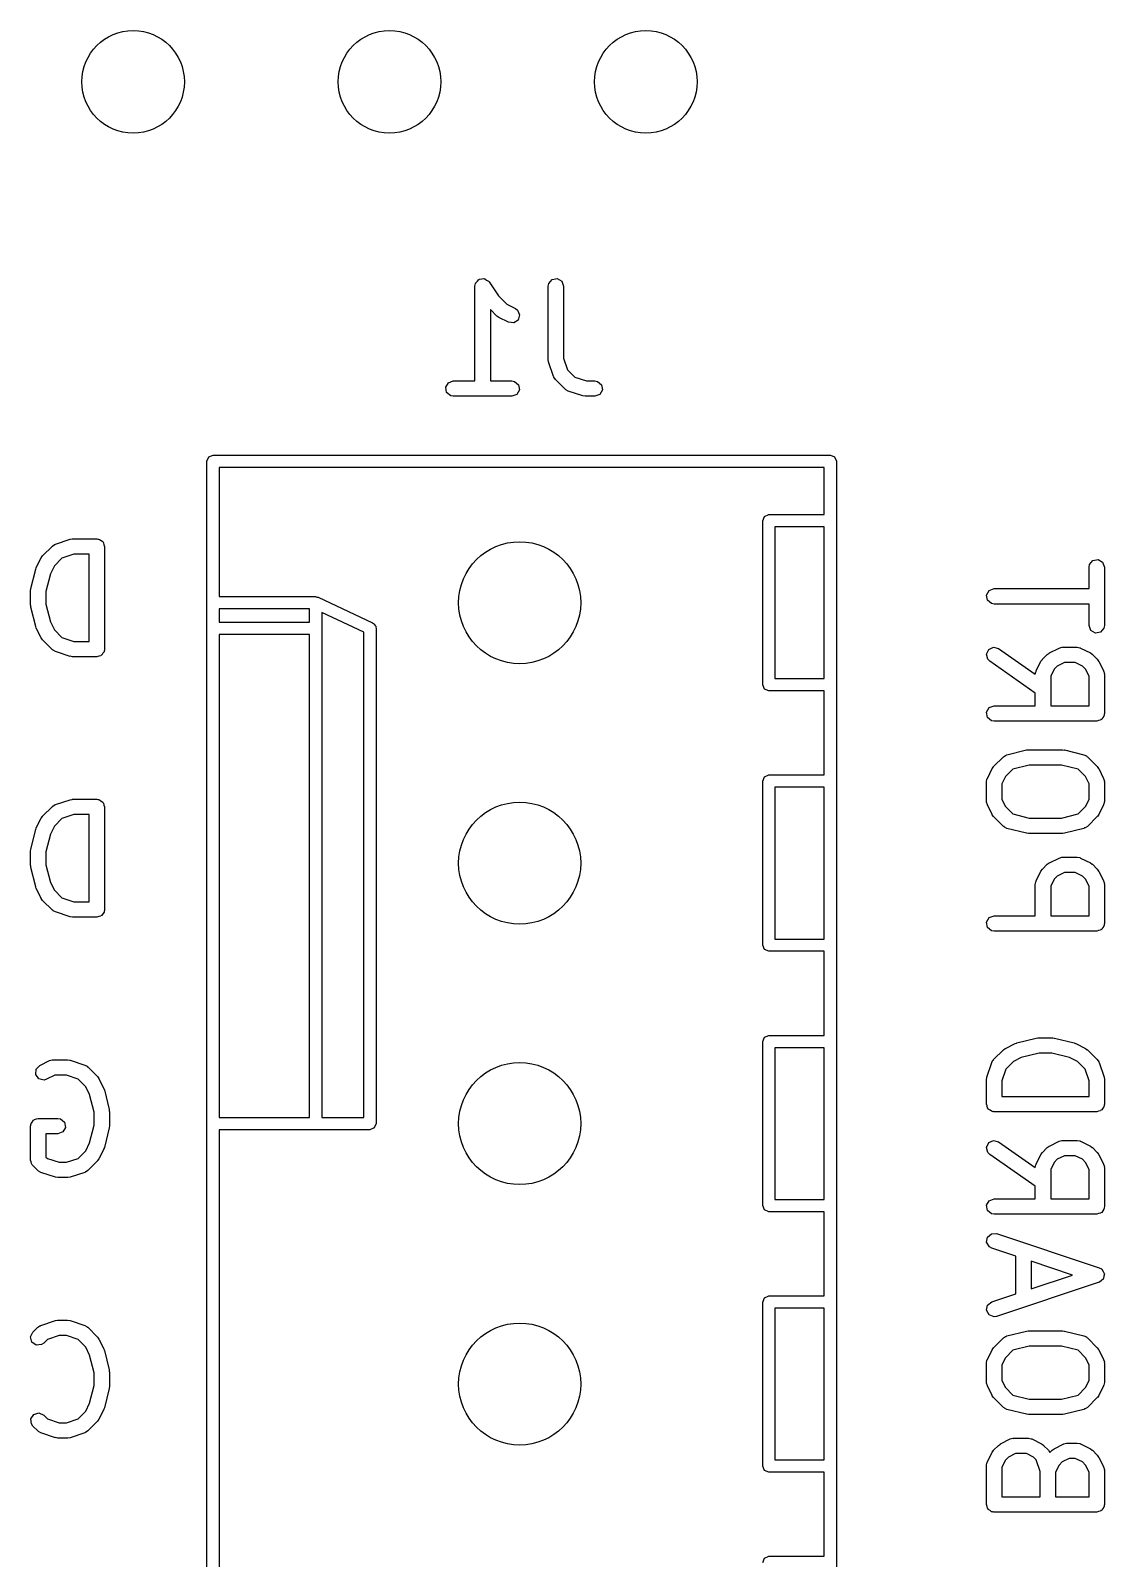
# Model space of a CAD drawing. Extents: x 62 to 228, y -146 to -46.
# Drawn here: x 217.48 to 227.95, y -129.97 to -115.07 of the extents above; entities that cross this region are included whole.
import ezdxf

# ---------------------------------------------------------------- set-up
doc = ezdxf.new("R2010")
doc.units = 0
doc.layers.add('BLACK', color=7, linetype='CONTINUOUS')

msp = doc.modelspace()

# ---------------------------------------------------------------- linework, layer by layer
at = {"layer": 'BLACK', "linetype": 'CONTINUOUS'}
for p, q in [((221.814, -117.562), (221.819, -117.537)), ((221.814, -118.487), (221.814, -117.562)), ((221.819, -117.537), (221.821, -117.533)), ((221.821, -117.533), (221.822, -117.529)), ((221.822, -117.529), (221.838, -117.514)), ((221.838, -117.514), (221.852, -117.497)), ((221.852, -117.497), (221.856, -117.497)), ((221.856, -117.497), (221.859, -117.494)), ((221.859, -117.494), (221.881, -117.492)), ((221.881, -117.492), (221.902, -117.489)), ((221.902, -117.489), (221.906, -117.491)), ((221.906, -117.491), (221.91, -117.49)), ((221.91, -117.49), (221.928, -117.503)), ((221.928, -117.503), (221.946, -117.514)), ((221.946, -117.514), (221.948, -117.518)), ((221.948, -117.518), (221.951, -117.521)), ((221.951, -117.521), (222.043, -117.657)), ((222.528, -117.562), (222.533, -117.537)), ((222.528, -118.277), (222.528, -117.562)), ((222.533, -117.537), (222.566, -117.497)), ((222.566, -117.497), (222.616, -117.489)), ((222.616, -117.489), (222.661, -117.514)), ((222.661, -117.514), (222.678, -117.562)), ((222.678, -117.562), (222.678, -118.264)), ((222.043, -117.657), (222.124, -117.739)), ((222.026, -117.854), (221.964, -117.791)), ((221.964, -117.791), (221.964, -118.487)), ((222.028, -117.854), (222.026, -117.854)), ((222.046, -117.868), (222.028, -117.854)), ((222.124, -117.739), (222.208, -117.781)), ((222.208, -117.781), (222.229, -117.797)), ((222.229, -117.797), (222.25, -117.844)), ((222.25, -117.844), (222.235, -117.893)), ((222.141, -117.915), (222.046, -117.868)), ((222.192, -117.921), (222.141, -117.915)), ((222.235, -117.893), (222.192, -117.921)), ((222.529, -118.278), (222.528, -118.277)), ((222.532, -118.3), (222.529, -118.278)), ((222.58, -118.443), (222.532, -118.3)), ((222.678, -118.264), (222.717, -118.379)), ((222.583, -118.447), (222.58, -118.443)), ((222.583, -118.451), (222.583, -118.447)), ((222.598, -118.473), (222.583, -118.451)), ((222.717, -118.379), (222.787, -118.449)), ((222.787, -118.449), (222.901, -118.487)), ((221.529, -118.549), (221.555, -118.505)), ((221.538, -118.6), (221.529, -118.549)), ((221.578, -118.633), (221.538, -118.6)), ((221.555, -118.505), (221.603, -118.487)), ((221.603, -118.487), (221.814, -118.487)), ((221.964, -118.487), (222.175, -118.487)), ((222.175, -118.487), (222.2, -118.492)), ((222.2, -118.492), (222.24, -118.525)), ((222.249, -118.575), (222.223, -118.62)), ((222.24, -118.525), (222.249, -118.575)), ((222.693, -118.568), (222.598, -118.473)), ((222.697, -118.57), (222.693, -118.568)), ((222.7, -118.574), (222.697, -118.57)), ((222.722, -118.586), (222.7, -118.574)), ((222.865, -118.634), (222.722, -118.586)), ((222.901, -118.487), (222.984, -118.487)), ((222.984, -118.487), (223.01, -118.492)), ((223.01, -118.492), (223.049, -118.525)), ((223.058, -118.575), (223.032, -118.62)), ((223.049, -118.525), (223.058, -118.575)), ((221.603, -118.637), (221.578, -118.633)), ((222.175, -118.637), (221.603, -118.637)), ((222.223, -118.62), (222.175, -118.637)), ((222.867, -118.633), (222.865, -118.634)), ((222.889, -118.637), (222.867, -118.633)), ((222.984, -118.637), (222.889, -118.637)), ((223.032, -118.62), (222.984, -118.637)), ((219.2, -119.27), (219.218, -119.228)), ((219.2, -139.81), (219.2, -119.27)), ((219.218, -119.228), (219.26, -119.21)), ((219.26, -119.21), (225.28, -119.21)), ((225.22, -119.33), (219.32, -119.33)), ((219.32, -119.33), (219.32, -120.59)), ((225.22, -119.79), (225.22, -119.33)), ((225.28, -119.21), (225.322, -119.228)), ((225.322, -119.228), (225.34, -119.27)), ((225.34, -119.27), (225.34, -139.81)), ((224.638, -119.808), (224.68, -119.79)), ((224.68, -119.79), (225.22, -119.79)), ((224.62, -119.85), (224.638, -119.808)), ((224.62, -121.45), (224.62, -119.85)), ((224.74, -119.91), (224.74, -121.39)), ((225.22, -119.91), (224.74, -119.91)), ((225.22, -121.39), (225.22, -119.91)), ((217.598, -120.192), (217.693, -120.097)), ((217.693, -120.097), (217.714, -120.082)), ((217.714, -120.082), (217.719, -120.082)), ((217.719, -120.082), (217.722, -120.079)), ((217.722, -120.079), (217.865, -120.031)), ((217.865, -120.031), (217.887, -120.028)), ((217.887, -120.028), (217.889, -120.027)), ((217.889, -120.027), (218.127, -120.027)), ((218.127, -120.027), (218.137, -120.029)), ((218.137, -120.029), (218.14, -120.029)), ((218.14, -120.029), (218.143, -120.03)), ((218.143, -120.03), (218.153, -120.032)), ((218.153, -120.032), (218.167, -120.044)), ((218.167, -120.044), (218.184, -120.054)), ((218.184, -120.054), (218.187, -120.061)), ((218.187, -120.061), (218.192, -120.065)), ((218.192, -120.065), (218.195, -120.084)), ((218.195, -120.084), (218.202, -120.102)), ((218.202, -120.102), (218.202, -121.102)), ((217.536, -120.307), (217.584, -120.212)), ((217.584, -120.212), (217.597, -120.194)), ((217.597, -120.194), (217.598, -120.192)), ((217.786, -120.216), (217.712, -120.29)), ((217.901, -120.177), (217.786, -120.216)), ((218.052, -120.177), (217.901, -120.177)), ((218.052, -121.027), (218.052, -120.177)), ((227.807, -120.276), (227.84, -120.237)), ((227.84, -120.237), (227.891, -120.228)), ((227.891, -120.228), (227.935, -120.254)), ((217.483, -120.513), (217.53, -120.322)), ((217.53, -120.322), (217.536, -120.31)), ((217.536, -120.31), (217.536, -120.307)), ((217.674, -120.367), (217.63, -120.54)), ((217.712, -120.29), (217.674, -120.367)), ((227.803, -120.302), (227.807, -120.276)), ((227.803, -120.513), (227.803, -120.302)), ((227.935, -120.254), (227.953, -120.302)), ((227.953, -120.302), (227.953, -120.873)), ((217.48, -120.531), (217.483, -120.516)), ((217.48, -120.674), (217.48, -120.531)), ((217.483, -120.516), (217.483, -120.513)), ((217.63, -120.54), (217.63, -120.665)), ((226.804, -120.575), (226.829, -120.53)), ((226.829, -120.53), (226.878, -120.513)), ((226.878, -120.513), (227.803, -120.513)), ((217.482, -120.677), (217.48, -120.674)), ((217.483, -120.692), (217.482, -120.677)), ((217.53, -120.882), (217.483, -120.692)), ((217.63, -120.665), (217.674, -120.838)), ((219.32, -120.59), (220.26, -120.59)), ((220.26, -120.59), (220.272, -120.595)), ((220.272, -120.595), (220.286, -120.596)), ((220.286, -120.596), (220.816, -120.846)), ((226.813, -120.625), (226.804, -120.575)), ((226.852, -120.658), (226.813, -120.625)), ((226.878, -120.663), (226.852, -120.658)), ((227.803, -120.663), (226.878, -120.663)), ((227.803, -120.873), (227.803, -120.663)), ((217.674, -120.838), (217.712, -120.915)), ((219.32, -120.71), (219.32, -120.84)), ((220.2, -120.71), (219.32, -120.71)), ((219.32, -120.84), (220.2, -120.84)), ((220.2, -120.84), (220.2, -120.71)), ((220.73, -120.938), (220.32, -120.745)), ((220.32, -120.745), (220.32, -125.67)), ((220.816, -120.846), (220.823, -120.854)), ((217.532, -120.885), (217.53, -120.882)), ((217.536, -120.898), (217.532, -120.885)), ((217.584, -120.993), (217.536, -120.898)), ((217.585, -120.994), (217.584, -120.993)), ((217.598, -121.013), (217.585, -120.994)), ((217.712, -120.915), (217.786, -120.989)), ((217.786, -120.989), (217.901, -121.027)), ((219.32, -120.96), (219.32, -125.67)), ((220.2, -120.96), (219.32, -120.96)), ((220.2, -125.67), (220.2, -120.96)), ((220.73, -125.67), (220.73, -120.938)), ((220.823, -120.854), (220.832, -120.858)), ((220.832, -120.858), (220.838, -120.87)), ((220.838, -120.87), (220.846, -120.88)), ((220.846, -120.88), (220.846, -120.89)), ((220.846, -120.89), (220.85, -120.9)), ((220.85, -120.9), (220.85, -125.73)), ((227.82, -120.922), (227.803, -120.873)), ((227.865, -120.947), (227.82, -120.922)), ((227.915, -120.938), (227.865, -120.947)), ((227.948, -120.899), (227.915, -120.938)), ((227.953, -120.873), (227.948, -120.899)), ((217.693, -121.108), (217.598, -121.013)), ((217.697, -121.11), (217.693, -121.108)), ((217.699, -121.114), (217.697, -121.11)), ((217.722, -121.126), (217.699, -121.114)), ((217.865, -121.174), (217.722, -121.126)), ((217.901, -121.027), (218.052, -121.027)), ((218.185, -121.143), (218.175, -121.16)), ((218.197, -121.128), (218.185, -121.143)), ((218.199, -121.118), (218.197, -121.128)), ((218.201, -121.115), (218.199, -121.118)), ((218.202, -121.102), (218.2, -121.112)), ((218.2, -121.112), (218.201, -121.115)), ((226.803, -121.153), (226.825, -121.106)), ((226.825, -121.106), (226.871, -121.084)), ((226.871, -121.084), (226.921, -121.098)), ((226.921, -121.098), (227.279, -121.348)), ((227.396, -121.154), (227.414, -121.141)), ((227.414, -121.141), (227.416, -121.14)), ((227.416, -121.14), (227.511, -121.092)), ((227.511, -121.092), (227.536, -121.085)), ((227.536, -121.085), (227.54, -121.086)), ((227.54, -121.086), (227.544, -121.084)), ((227.544, -121.084), (227.687, -121.084)), ((227.687, -121.084), (227.713, -121.089)), ((227.713, -121.089), (227.716, -121.091)), ((227.716, -121.091), (227.721, -121.092)), ((227.721, -121.092), (227.816, -121.14)), ((227.816, -121.14), (227.834, -121.153)), ((217.867, -121.173), (217.865, -121.174)), ((217.889, -121.177), (217.867, -121.173)), ((218.127, -121.177), (217.889, -121.177)), ((218.145, -121.171), (218.127, -121.177)), ((218.164, -121.167), (218.145, -121.171)), ((218.169, -121.162), (218.164, -121.167)), ((218.175, -121.16), (218.169, -121.162)), ((226.816, -121.202), (226.803, -121.153)), ((226.835, -121.22), (226.816, -121.202)), ((227.279, -121.531), (226.835, -121.22)), ((227.287, -121.316), (227.334, -121.221)), ((227.334, -121.221), (227.348, -121.203)), ((227.348, -121.201), (227.396, -121.154)), ((227.348, -121.203), (227.348, -121.201)), ((227.493, -121.268), (227.463, -121.299)), ((227.562, -121.234), (227.493, -121.268)), ((227.669, -121.234), (227.562, -121.234)), ((227.738, -121.268), (227.669, -121.234)), ((227.768, -121.299), (227.738, -121.268)), ((227.834, -121.153), (227.835, -121.154)), ((227.835, -121.154), (227.883, -121.201)), ((227.883, -121.201), (227.896, -121.22)), ((227.896, -121.22), (227.897, -121.221)), ((227.897, -121.221), (227.945, -121.316)), ((224.74, -121.39), (225.22, -121.39)), ((227.279, -121.348), (227.283, -121.324)), ((227.283, -121.324), (227.286, -121.32)), ((227.286, -121.32), (227.287, -121.316)), ((227.463, -121.299), (227.429, -121.367)), ((227.429, -121.367), (227.429, -121.655)), ((227.803, -121.367), (227.768, -121.299)), ((227.803, -121.655), (227.803, -121.367)), ((227.945, -121.316), (227.952, -121.341)), ((227.952, -121.341), (227.951, -121.345)), ((227.951, -121.345), (227.953, -121.35)), ((227.953, -121.35), (227.953, -121.73)), ((224.638, -121.492), (224.62, -121.45)), ((224.68, -121.51), (224.638, -121.492)), ((225.22, -121.51), (224.68, -121.51)), ((225.22, -122.33), (225.22, -121.51)), ((227.279, -121.655), (227.279, -121.531)), ((226.804, -121.717), (226.829, -121.673)), ((226.813, -121.768), (226.804, -121.717)), ((226.829, -121.673), (226.878, -121.655)), ((226.878, -121.655), (227.279, -121.655)), ((227.429, -121.655), (227.803, -121.655)), ((227.953, -121.73), (227.951, -121.74)), ((227.951, -121.74), (227.951, -121.743)), ((226.852, -121.801), (226.813, -121.768)), ((226.878, -121.805), (226.852, -121.801)), ((227.878, -121.805), (226.878, -121.805)), ((227.896, -121.799), (227.878, -121.805)), ((227.915, -121.795), (227.896, -121.799)), ((227.919, -121.79), (227.915, -121.795)), ((227.926, -121.788), (227.919, -121.79)), ((227.936, -121.771), (227.926, -121.788)), ((227.948, -121.756), (227.936, -121.771)), ((227.95, -121.746), (227.948, -121.756)), ((227.951, -121.743), (227.95, -121.746)), ((226.872, -122.249), (226.967, -122.154)), ((226.967, -122.154), (226.989, -122.139)), ((226.989, -122.139), (226.996, -122.138)), ((226.996, -122.138), (227.002, -122.134)), ((227.002, -122.134), (227.193, -122.086)), ((227.193, -122.086), (227.208, -122.085)), ((227.208, -122.085), (227.211, -122.084)), ((227.211, -122.084), (227.544, -122.084)), ((227.544, -122.084), (227.559, -122.087)), ((227.559, -122.087), (227.562, -122.086)), ((227.562, -122.086), (227.753, -122.134)), ((227.753, -122.134), (227.777, -122.145)), ((227.777, -122.145), (227.781, -122.151)), ((227.781, -122.151), (227.788, -122.154)), ((227.788, -122.154), (227.883, -122.249)), ((224.638, -122.348), (224.68, -122.33)), ((224.68, -122.33), (225.22, -122.33)), ((226.811, -122.364), (226.858, -122.268)), ((226.858, -122.268), (226.872, -122.25)), ((226.872, -122.25), (226.872, -122.249)), ((227.059, -122.274), (226.987, -122.346)), ((227.22, -122.234), (227.059, -122.274)), ((227.535, -122.234), (227.22, -122.234)), ((227.696, -122.274), (227.535, -122.234)), ((227.768, -122.346), (227.696, -122.274)), ((227.883, -122.249), (227.896, -122.267)), ((227.896, -122.267), (227.897, -122.268)), ((227.897, -122.268), (227.945, -122.364)), ((224.62, -122.39), (224.638, -122.348)), ((224.62, -123.99), (224.62, -122.39)), ((224.74, -122.45), (224.74, -123.93)), ((225.22, -122.45), (224.74, -122.45)), ((225.22, -123.93), (225.22, -122.45)), ((226.803, -122.397), (226.807, -122.371)), ((226.803, -122.588), (226.803, -122.397)), ((226.807, -122.371), (226.81, -122.368)), ((226.81, -122.368), (226.811, -122.364)), ((226.987, -122.346), (226.953, -122.415)), ((226.953, -122.415), (226.953, -122.57)), ((227.803, -122.415), (227.768, -122.346)), ((227.803, -122.57), (227.803, -122.415)), ((227.945, -122.364), (227.952, -122.389)), ((227.952, -122.389), (227.951, -122.393)), ((227.951, -122.393), (227.953, -122.397)), ((227.953, -122.397), (227.953, -122.588)), ((217.693, -122.637), (217.714, -122.622)), ((217.714, -122.622), (217.719, -122.622)), ((217.719, -122.622), (217.722, -122.619)), ((217.722, -122.619), (217.865, -122.571)), ((217.865, -122.571), (217.887, -122.568)), ((217.887, -122.568), (217.889, -122.567)), ((217.889, -122.567), (218.127, -122.567)), ((218.127, -122.567), (218.137, -122.569)), ((218.137, -122.569), (218.14, -122.569)), ((218.14, -122.569), (218.143, -122.57)), ((218.143, -122.57), (218.153, -122.572)), ((218.153, -122.572), (218.167, -122.584)), ((218.167, -122.584), (218.184, -122.594)), ((218.184, -122.594), (218.187, -122.601)), ((218.187, -122.601), (218.192, -122.605)), ((218.192, -122.605), (218.195, -122.624)), ((218.195, -122.624), (218.202, -122.642)), ((226.804, -122.592), (226.803, -122.588)), ((226.803, -122.596), (226.804, -122.592)), ((226.811, -122.621), (226.803, -122.596)), ((226.858, -122.716), (226.811, -122.621)), ((226.953, -122.57), (226.987, -122.638)), ((227.768, -122.638), (227.803, -122.57)), ((227.945, -122.621), (227.897, -122.716)), ((227.948, -122.613), (227.945, -122.617)), ((227.945, -122.617), (227.945, -122.621)), ((227.953, -122.588), (227.948, -122.613)), ((217.536, -122.847), (217.584, -122.752)), ((217.584, -122.752), (217.597, -122.734)), ((217.597, -122.734), (217.598, -122.732)), ((217.598, -122.732), (217.693, -122.637)), ((217.786, -122.756), (217.712, -122.83)), ((217.901, -122.717), (217.786, -122.756)), ((218.052, -122.717), (217.901, -122.717)), ((218.052, -123.567), (218.052, -122.717)), ((218.202, -122.642), (218.202, -123.642)), ((226.859, -122.718), (226.858, -122.716)), ((226.872, -122.736), (226.859, -122.718)), ((226.967, -122.831), (226.872, -122.736)), ((226.987, -122.638), (227.059, -122.71)), ((227.059, -122.71), (227.22, -122.751)), ((227.22, -122.751), (227.535, -122.751)), ((227.535, -122.751), (227.696, -122.71)), ((227.696, -122.71), (227.768, -122.638)), ((227.883, -122.736), (227.788, -122.831)), ((227.884, -122.734), (227.883, -122.736)), ((227.897, -122.716), (227.884, -122.734)), ((217.483, -123.053), (217.53, -122.862)), ((217.53, -122.862), (217.536, -122.85)), ((217.536, -122.85), (217.536, -122.847)), ((217.674, -122.907), (217.63, -123.08)), ((217.712, -122.83), (217.674, -122.907)), ((226.974, -122.834), (226.967, -122.831)), ((226.978, -122.84), (226.974, -122.834)), ((227.002, -122.851), (226.978, -122.84)), ((227.193, -122.898), (227.002, -122.851)), ((227.196, -122.898), (227.193, -122.898)), ((227.211, -122.901), (227.196, -122.898)), ((227.544, -122.901), (227.211, -122.901)), ((227.548, -122.9), (227.544, -122.901)), ((227.562, -122.898), (227.548, -122.9)), ((227.753, -122.851), (227.562, -122.898)), ((227.759, -122.847), (227.753, -122.851)), ((227.766, -122.846), (227.759, -122.847)), ((227.788, -122.831), (227.766, -122.846)), ((217.48, -123.071), (217.483, -123.056)), ((217.48, -123.214), (217.48, -123.071)), ((217.483, -123.056), (217.483, -123.053)), ((217.63, -123.08), (217.63, -123.205)), ((217.482, -123.217), (217.48, -123.214)), ((217.483, -123.232), (217.482, -123.217)), ((217.63, -123.205), (217.674, -123.378)), ((227.348, -123.249), (227.396, -123.201)), ((227.396, -123.201), (227.414, -123.188)), ((227.414, -123.188), (227.416, -123.187)), ((227.416, -123.187), (227.511, -123.14)), ((227.511, -123.14), (227.536, -123.132)), ((227.536, -123.132), (227.54, -123.133)), ((227.54, -123.133), (227.544, -123.132)), ((227.544, -123.132), (227.687, -123.132)), ((227.687, -123.132), (227.713, -123.136)), ((227.713, -123.136), (227.716, -123.139)), ((227.716, -123.139), (227.721, -123.14)), ((227.721, -123.14), (227.816, -123.187)), ((227.816, -123.187), (227.834, -123.201)), ((227.834, -123.201), (227.835, -123.201)), ((227.835, -123.201), (227.883, -123.249)), ((217.53, -123.422), (217.483, -123.232)), ((217.674, -123.378), (217.712, -123.455)), ((227.279, -123.397), (227.283, -123.371)), ((227.283, -123.371), (227.286, -123.368)), ((227.286, -123.368), (227.287, -123.364)), ((227.287, -123.364), (227.334, -123.268)), ((227.334, -123.268), (227.348, -123.25)), ((227.348, -123.25), (227.348, -123.249)), ((227.463, -123.346), (227.429, -123.415)), ((227.493, -123.316), (227.463, -123.346)), ((227.562, -123.282), (227.493, -123.316)), ((227.669, -123.282), (227.562, -123.282)), ((227.738, -123.316), (227.669, -123.282)), ((227.768, -123.346), (227.738, -123.316)), ((227.803, -123.415), (227.768, -123.346)), ((227.883, -123.249), (227.896, -123.267)), ((227.896, -123.267), (227.897, -123.268)), ((227.897, -123.268), (227.945, -123.364)), ((227.945, -123.364), (227.952, -123.389)), ((217.532, -123.425), (217.53, -123.422)), ((217.536, -123.438), (217.532, -123.425)), ((217.584, -123.533), (217.536, -123.438)), ((217.712, -123.455), (217.786, -123.529)), ((217.786, -123.529), (217.901, -123.567)), ((227.279, -123.703), (227.279, -123.397)), ((227.429, -123.415), (227.429, -123.703)), ((227.803, -123.703), (227.803, -123.415)), ((227.952, -123.389), (227.951, -123.393)), ((227.951, -123.393), (227.953, -123.397)), ((227.953, -123.397), (227.953, -123.778)), ((217.585, -123.534), (217.584, -123.533)), ((217.598, -123.553), (217.585, -123.534)), ((217.693, -123.648), (217.598, -123.553)), ((217.697, -123.65), (217.693, -123.648)), ((217.699, -123.654), (217.697, -123.65)), ((217.722, -123.666), (217.699, -123.654)), ((217.865, -123.714), (217.722, -123.666)), ((217.901, -123.567), (218.052, -123.567)), ((218.197, -123.668), (218.185, -123.683)), ((218.199, -123.658), (218.197, -123.668)), ((218.201, -123.655), (218.199, -123.658)), ((218.202, -123.642), (218.2, -123.652)), ((218.2, -123.652), (218.201, -123.655)), ((217.867, -123.713), (217.865, -123.714)), ((217.889, -123.717), (217.867, -123.713)), ((218.127, -123.717), (217.889, -123.717)), ((218.145, -123.711), (218.127, -123.717)), ((218.164, -123.707), (218.145, -123.711)), ((218.169, -123.702), (218.164, -123.707)), ((218.175, -123.7), (218.169, -123.702)), ((218.185, -123.683), (218.175, -123.7)), ((226.804, -123.765), (226.829, -123.721)), ((226.813, -123.816), (226.804, -123.765)), ((226.852, -123.849), (226.813, -123.816)), ((226.829, -123.721), (226.878, -123.703)), ((226.878, -123.703), (227.279, -123.703)), ((227.429, -123.703), (227.803, -123.703)), ((227.936, -123.819), (227.926, -123.836)), ((227.948, -123.804), (227.936, -123.819)), ((227.95, -123.794), (227.948, -123.804)), ((227.951, -123.791), (227.95, -123.794)), ((227.953, -123.778), (227.951, -123.788)), ((227.951, -123.788), (227.951, -123.791)), ((224.74, -123.93), (225.22, -123.93)), ((226.878, -123.853), (226.852, -123.849)), ((227.878, -123.853), (226.878, -123.853)), ((227.896, -123.846), (227.878, -123.853)), ((227.915, -123.843), (227.896, -123.846)), ((227.919, -123.838), (227.915, -123.843)), ((227.926, -123.836), (227.919, -123.838)), ((224.638, -124.032), (224.62, -123.99)), ((224.68, -124.05), (224.638, -124.032)), ((225.22, -124.05), (224.68, -124.05)), ((225.22, -124.87), (225.22, -124.05)), ((224.638, -124.888), (224.68, -124.87)), ((224.68, -124.87), (225.22, -124.87)), ((224.62, -124.93), (224.638, -124.888)), ((224.62, -126.53), (224.62, -124.93)), ((224.74, -124.99), (224.74, -126.47)), ((225.22, -124.99), (224.74, -124.99)), ((225.22, -126.47), (225.22, -124.99)), ((226.872, -125.106), (226.967, -125.011)), ((226.967, -125.011), (226.986, -124.998)), ((226.986, -124.998), (226.987, -124.997)), ((226.987, -124.997), (227.082, -124.949)), ((227.082, -124.949), (227.095, -124.945)), ((227.095, -124.945), (227.098, -124.943)), ((227.098, -124.943), (227.288, -124.896)), ((227.288, -124.896), (227.303, -124.895)), ((227.303, -124.895), (227.306, -124.894)), ((227.306, -124.894), (227.449, -124.894)), ((227.449, -124.894), (227.464, -124.896)), ((227.464, -124.896), (227.467, -124.896)), ((227.467, -124.896), (227.658, -124.943)), ((227.658, -124.943), (227.67, -124.949)), ((227.67, -124.949), (227.673, -124.949)), ((227.673, -124.949), (227.768, -124.997)), ((227.768, -124.997), (227.786, -125.01)), ((227.786, -125.01), (227.788, -125.011)), ((227.788, -125.011), (227.883, -125.106)), ((217.534, -125.2), (217.57, -125.163)), ((217.57, -125.163), (217.665, -125.115)), ((217.665, -125.115), (217.69, -125.108)), ((217.69, -125.108), (217.694, -125.109)), ((217.694, -125.109), (217.698, -125.107)), ((217.698, -125.107), (217.841, -125.107)), ((217.841, -125.107), (217.863, -125.111)), ((217.863, -125.111), (217.865, -125.111)), ((217.865, -125.111), (218.008, -125.159)), ((218.008, -125.159), (218.031, -125.171)), ((226.806, -125.278), (226.854, -125.135)), ((226.854, -125.135), (226.866, -125.112)), ((226.866, -125.112), (226.87, -125.11)), ((226.87, -125.11), (226.872, -125.106)), ((227.065, -125.125), (226.991, -125.2)), ((227.142, -125.087), (227.065, -125.125)), ((227.315, -125.044), (227.142, -125.087)), ((227.44, -125.044), (227.315, -125.044)), ((227.613, -125.087), (227.44, -125.044)), ((227.69, -125.125), (227.613, -125.087)), ((227.764, -125.2), (227.69, -125.125)), ((227.883, -125.106), (227.898, -125.127)), ((227.898, -125.127), (227.898, -125.132)), ((227.898, -125.132), (227.901, -125.135)), ((227.901, -125.135), (227.949, -125.278)), ((217.531, -125.251), (217.534, -125.2)), ((217.562, -125.293), (217.531, -125.251)), ((217.612, -125.305), (217.562, -125.293)), ((217.637, -125.297), (217.612, -125.305)), ((217.716, -125.257), (217.637, -125.297)), ((217.829, -125.257), (217.716, -125.257)), ((217.944, -125.296), (217.829, -125.257)), ((218.018, -125.37), (217.944, -125.296)), ((218.031, -125.171), (218.033, -125.175)), ((218.033, -125.175), (218.037, -125.177)), ((218.037, -125.177), (218.132, -125.272)), ((218.132, -125.272), (218.145, -125.291)), ((218.145, -125.291), (218.146, -125.292)), ((218.146, -125.292), (218.194, -125.387)), ((226.803, -125.302), (226.807, -125.28)), ((226.803, -125.54), (226.803, -125.302)), ((226.807, -125.28), (226.806, -125.278)), ((226.991, -125.2), (226.953, -125.314)), ((226.953, -125.314), (226.953, -125.465)), ((227.803, -125.314), (227.764, -125.2)), ((227.803, -125.465), (227.803, -125.314)), ((227.949, -125.278), (227.952, -125.3)), ((227.952, -125.3), (227.953, -125.302)), ((227.953, -125.302), (227.953, -125.54)), ((218.056, -125.447), (218.018, -125.37)), ((218.1, -125.62), (218.056, -125.447)), ((218.194, -125.387), (218.198, -125.399)), ((218.198, -125.399), (218.2, -125.402)), ((218.2, -125.402), (218.247, -125.593)), ((226.953, -125.465), (227.803, -125.465)), ((218.247, -125.593), (218.248, -125.608)), ((218.248, -125.608), (218.25, -125.611)), ((218.25, -125.611), (218.25, -125.754)), ((226.809, -125.558), (226.803, -125.54)), ((226.813, -125.578), (226.809, -125.558)), ((226.818, -125.582), (226.813, -125.578)), ((226.82, -125.588), (226.818, -125.582)), ((226.837, -125.598), (226.82, -125.588)), ((226.852, -125.61), (226.837, -125.598)), ((226.862, -125.612), (226.852, -125.61)), ((226.865, -125.614), (226.862, -125.612)), ((226.868, -125.613), (226.865, -125.614)), ((226.878, -125.615), (226.868, -125.613)), ((227.878, -125.615), (226.878, -125.615)), ((227.896, -125.608), (227.878, -125.615)), ((227.915, -125.605), (227.896, -125.608)), ((227.919, -125.6), (227.915, -125.605)), ((227.926, -125.597), (227.919, -125.6)), ((227.936, -125.581), (227.926, -125.597)), ((227.948, -125.566), (227.936, -125.581)), ((227.95, -125.556), (227.948, -125.566)), ((227.951, -125.553), (227.95, -125.556)), ((227.953, -125.54), (227.951, -125.55)), ((227.951, -125.55), (227.951, -125.553)), ((217.48, -125.754), (217.482, -125.744)), ((217.48, -126.087), (217.48, -125.754)), ((217.482, -125.741), (217.483, -125.738)), ((217.482, -125.744), (217.482, -125.741)), ((217.483, -125.738), (217.485, -125.728)), ((217.485, -125.728), (217.498, -125.713)), ((217.498, -125.713), (217.507, -125.696)), ((217.507, -125.696), (217.514, -125.694)), ((217.514, -125.694), (217.518, -125.689)), ((217.518, -125.689), (217.537, -125.685)), ((217.537, -125.685), (217.555, -125.679)), ((217.555, -125.679), (217.746, -125.679)), ((217.746, -125.679), (217.772, -125.683)), ((217.772, -125.683), (217.811, -125.716)), ((217.811, -125.716), (217.82, -125.767)), ((218.056, -125.918), (218.1, -125.745)), ((218.1, -125.745), (218.1, -125.62)), ((218.25, -125.754), (218.247, -125.769)), ((219.32, -125.67), (220.2, -125.67)), ((220.32, -125.67), (220.73, -125.67)), ((220.85, -125.73), (220.832, -125.772)), ((217.746, -125.829), (217.63, -125.829)), ((217.63, -125.829), (217.63, -126.056)), ((217.794, -125.811), (217.746, -125.829)), ((217.82, -125.767), (217.794, -125.811)), ((218.247, -125.772), (218.2, -125.962)), ((218.247, -125.769), (218.247, -125.772)), ((220.79, -125.79), (219.32, -125.79)), ((219.32, -125.79), (219.32, -133.29)), ((220.832, -125.772), (220.79, -125.79)), ((226.825, -125.916), (226.871, -125.894)), ((226.871, -125.894), (226.921, -125.907)), ((226.921, -125.907), (227.279, -126.158)), ((227.416, -125.949), (227.511, -125.901)), ((227.511, -125.901), (227.536, -125.894)), ((227.536, -125.894), (227.54, -125.895)), ((227.54, -125.895), (227.544, -125.894)), ((227.544, -125.894), (227.687, -125.894)), ((227.687, -125.894), (227.713, -125.898)), ((227.713, -125.898), (227.716, -125.901)), ((227.716, -125.901), (227.721, -125.901)), ((227.721, -125.901), (227.816, -125.949)), ((217.63, -126.056), (217.644, -126.069)), ((217.944, -126.069), (218.018, -125.995)), ((218.018, -125.995), (218.056, -125.918)), ((218.194, -125.978), (218.146, -126.073)), ((218.2, -125.962), (218.194, -125.974)), ((218.194, -125.974), (218.194, -125.978)), ((226.803, -125.962), (226.825, -125.916)), ((226.816, -126.012), (226.803, -125.962)), ((226.835, -126.03), (226.816, -126.012)), ((227.279, -126.341), (226.835, -126.03)), ((227.287, -126.126), (227.334, -126.03)), ((227.334, -126.03), (227.348, -126.012)), ((227.348, -126.011), (227.396, -125.963)), ((227.348, -126.012), (227.348, -126.011)), ((227.396, -125.963), (227.414, -125.95)), ((227.414, -125.95), (227.416, -125.949)), ((227.562, -126.044), (227.493, -126.078)), ((227.669, -126.044), (227.562, -126.044)), ((227.738, -126.078), (227.669, -126.044)), ((227.816, -125.949), (227.834, -125.962)), ((227.834, -125.962), (227.835, -125.963)), ((227.835, -125.963), (227.883, -126.011)), ((227.883, -126.011), (227.896, -126.029)), ((227.896, -126.029), (227.897, -126.03)), ((227.897, -126.03), (227.945, -126.126)), ((217.486, -126.103), (217.48, -126.087)), ((217.488, -126.119), (217.486, -126.103)), ((217.497, -126.132), (217.488, -126.119)), ((217.498, -126.135), (217.497, -126.132)), ((217.5, -126.136), (217.498, -126.135)), ((217.502, -126.14), (217.5, -126.136)), ((217.55, -126.188), (217.502, -126.14)), ((217.554, -126.19), (217.55, -126.188)), ((217.556, -126.194), (217.554, -126.19)), ((217.579, -126.206), (217.556, -126.194)), ((217.722, -126.254), (217.579, -126.206)), ((217.644, -126.069), (217.758, -126.107)), ((217.758, -126.107), (217.829, -126.107)), ((217.829, -126.107), (217.944, -126.069)), ((218.008, -126.206), (217.865, -126.254)), ((218.011, -126.203), (218.008, -126.206)), ((218.016, -126.203), (218.011, -126.203)), ((218.037, -126.188), (218.016, -126.203)), ((218.132, -126.093), (218.037, -126.188)), ((218.133, -126.091), (218.132, -126.093)), ((218.146, -126.073), (218.133, -126.091)), ((227.279, -126.158), (227.283, -126.133)), ((227.283, -126.133), (227.286, -126.13)), ((227.286, -126.13), (227.287, -126.126)), ((227.463, -126.108), (227.429, -126.177)), ((227.429, -126.177), (227.429, -126.465)), ((227.493, -126.078), (227.463, -126.108)), ((227.768, -126.108), (227.738, -126.078)), ((227.803, -126.177), (227.768, -126.108)), ((227.803, -126.465), (227.803, -126.177)), ((227.945, -126.126), (227.952, -126.15)), ((227.952, -126.15), (227.951, -126.155)), ((227.951, -126.155), (227.953, -126.159)), ((227.953, -126.159), (227.953, -126.54)), ((217.724, -126.253), (217.722, -126.254)), ((217.746, -126.257), (217.724, -126.253)), ((217.841, -126.257), (217.746, -126.257)), ((217.843, -126.257), (217.841, -126.257)), ((217.865, -126.254), (217.843, -126.257)), ((227.279, -126.465), (227.279, -126.341)), ((224.74, -126.47), (225.22, -126.47)), ((226.804, -126.527), (226.829, -126.483)), ((226.829, -126.483), (226.878, -126.465)), ((226.878, -126.465), (227.279, -126.465)), ((227.429, -126.465), (227.803, -126.465)), ((224.638, -126.572), (224.62, -126.53)), ((224.68, -126.59), (224.638, -126.572)), ((225.22, -126.59), (224.68, -126.59)), ((225.22, -127.41), (225.22, -126.59)), ((226.813, -126.578), (226.804, -126.527)), ((226.852, -126.61), (226.813, -126.578)), ((226.878, -126.615), (226.852, -126.61)), ((227.878, -126.615), (226.878, -126.615)), ((227.896, -126.608), (227.878, -126.615)), ((227.915, -126.605), (227.896, -126.608)), ((227.919, -126.6), (227.915, -126.605)), ((227.926, -126.597), (227.919, -126.6)), ((227.936, -126.581), (227.926, -126.597)), ((227.948, -126.566), (227.936, -126.581)), ((227.95, -126.556), (227.948, -126.566)), ((227.951, -126.553), (227.95, -126.556)), ((227.953, -126.54), (227.951, -126.55)), ((227.951, -126.55), (227.951, -126.553)), ((226.812, -126.838), (226.85, -126.804)), ((226.85, -126.804), (226.901, -126.802)), ((226.901, -126.802), (227.901, -127.136)), ((226.804, -126.888), (226.812, -126.838)), ((226.831, -126.932), (226.804, -126.888)), ((226.854, -126.944), (226.831, -126.932)), ((227.088, -127.023), (226.854, -126.944)), ((227.088, -127.391), (227.088, -127.023)), ((227.64, -127.207), (227.238, -127.073)), ((227.238, -127.073), (227.238, -127.341)), ((227.238, -127.341), (227.64, -127.207)), ((227.901, -127.136), (227.924, -127.148)), ((227.942, -127.246), (227.923, -127.261)), ((227.924, -127.148), (227.925, -127.15)), ((227.925, -127.15), (227.927, -127.151)), ((227.927, -127.151), (227.939, -127.171)), ((227.939, -127.171), (227.951, -127.192)), ((227.944, -127.242), (227.942, -127.244)), ((227.942, -127.244), (227.942, -127.246)), ((227.947, -127.219), (227.944, -127.242)), ((227.952, -127.196), (227.947, -127.219)), ((227.951, -127.192), (227.951, -127.194)), ((227.951, -127.194), (227.952, -127.196)), ((226.854, -127.469), (227.088, -127.391)), ((227.901, -127.278), (226.901, -127.611)), ((227.903, -127.276), (227.901, -127.278)), ((227.905, -127.276), (227.903, -127.276)), ((227.923, -127.261), (227.905, -127.276)), ((224.62, -127.47), (224.638, -127.428)), ((224.62, -129.07), (224.62, -127.47)), ((224.638, -127.428), (224.68, -127.41)), ((224.68, -127.41), (225.22, -127.41)), ((224.74, -127.53), (224.74, -129.01)), ((225.22, -127.53), (224.74, -127.53)), ((225.22, -129.01), (225.22, -127.53)), ((226.803, -127.551), (226.814, -127.501)), ((226.828, -127.596), (226.803, -127.551)), ((226.814, -127.501), (226.854, -127.469)), ((217.576, -127.702), (217.579, -127.699)), ((217.579, -127.699), (217.722, -127.651)), ((217.722, -127.651), (217.744, -127.648)), ((217.744, -127.648), (217.746, -127.647)), ((217.746, -127.647), (217.841, -127.647)), ((217.841, -127.647), (217.863, -127.651)), ((217.863, -127.651), (217.865, -127.651)), ((217.865, -127.651), (218.008, -127.699)), ((218.008, -127.699), (218.031, -127.711)), ((226.876, -127.615), (226.828, -127.596)), ((226.901, -127.611), (226.876, -127.615)), ((217.481, -127.811), (217.502, -127.765)), ((217.494, -127.861), (217.481, -127.811)), ((217.502, -127.765), (217.55, -127.717)), ((217.55, -127.717), (217.571, -127.702)), ((217.571, -127.702), (217.576, -127.702)), ((217.644, -127.836), (217.609, -127.871)), ((217.758, -127.797), (217.644, -127.836)), ((217.829, -127.797), (217.758, -127.797)), ((217.944, -127.836), (217.829, -127.797)), ((218.018, -127.91), (217.944, -127.836)), ((218.031, -127.711), (218.033, -127.715)), ((218.033, -127.715), (218.037, -127.717)), ((218.037, -127.717), (218.132, -127.812)), ((218.132, -127.812), (218.145, -127.831)), ((218.145, -127.831), (218.146, -127.832)), ((218.146, -127.832), (218.194, -127.927)), ((226.872, -127.916), (226.967, -127.82)), ((226.967, -127.82), (226.989, -127.805)), ((226.989, -127.805), (226.996, -127.805)), ((226.996, -127.805), (227.002, -127.801)), ((227.002, -127.801), (227.193, -127.753)), ((227.193, -127.753), (227.208, -127.752)), ((227.208, -127.752), (227.211, -127.751)), ((227.211, -127.751), (227.544, -127.751)), ((227.544, -127.751), (227.559, -127.753)), ((227.559, -127.753), (227.562, -127.753)), ((227.562, -127.753), (227.753, -127.801)), ((227.753, -127.801), (227.777, -127.811)), ((227.777, -127.811), (227.781, -127.817)), ((227.781, -127.817), (227.788, -127.82)), ((227.788, -127.82), (227.883, -127.916)), ((217.536, -127.89), (217.494, -127.861)), ((217.587, -127.886), (217.536, -127.89)), ((217.609, -127.871), (217.587, -127.886)), ((218.056, -127.987), (218.018, -127.91)), ((218.1, -128.16), (218.056, -127.987)), ((218.194, -127.927), (218.198, -127.939)), ((218.198, -127.939), (218.2, -127.942)), ((218.2, -127.942), (218.247, -128.133)), ((226.811, -128.03), (226.858, -127.935)), ((226.858, -127.935), (226.872, -127.917)), ((226.872, -127.917), (226.872, -127.916)), ((227.059, -127.941), (226.987, -128.013)), ((227.22, -127.901), (227.059, -127.941)), ((227.535, -127.901), (227.22, -127.901)), ((227.696, -127.941), (227.535, -127.901)), ((227.768, -128.013), (227.696, -127.941)), ((227.883, -127.916), (227.896, -127.934)), ((227.896, -127.934), (227.897, -127.935)), ((227.897, -127.935), (227.945, -128.03)), ((218.247, -128.133), (218.248, -128.148)), ((218.248, -128.148), (218.25, -128.151)), ((226.803, -128.064), (226.807, -128.038)), ((226.803, -128.254), (226.803, -128.064)), ((226.807, -128.038), (226.81, -128.035)), ((226.81, -128.035), (226.811, -128.03)), ((226.987, -128.013), (226.953, -128.082)), ((226.953, -128.082), (226.953, -128.237)), ((227.803, -128.082), (227.768, -128.013)), ((227.803, -128.237), (227.803, -128.082)), ((227.945, -128.03), (227.952, -128.055)), ((227.952, -128.055), (227.951, -128.06)), ((227.951, -128.06), (227.953, -128.064)), ((227.953, -128.064), (227.953, -128.254)), ((218.056, -128.458), (218.1, -128.285)), ((218.1, -128.285), (218.1, -128.16)), ((218.25, -128.294), (218.247, -128.309)), ((218.25, -128.151), (218.25, -128.294)), ((226.804, -128.258), (226.803, -128.254)), ((226.803, -128.263), (226.804, -128.258)), ((226.811, -128.288), (226.803, -128.263)), ((226.858, -128.383), (226.811, -128.288)), ((226.953, -128.237), (226.987, -128.305)), ((227.768, -128.305), (227.803, -128.237)), ((227.945, -128.288), (227.897, -128.383)), ((227.948, -128.28), (227.945, -128.283)), ((227.945, -128.283), (227.945, -128.288)), ((227.953, -128.254), (227.948, -128.28)), ((218.247, -128.312), (218.2, -128.502)), ((218.247, -128.309), (218.247, -128.312)), ((226.859, -128.384), (226.858, -128.383)), ((226.872, -128.403), (226.859, -128.384)), ((226.967, -128.498), (226.872, -128.403)), ((226.987, -128.305), (227.059, -128.377)), ((227.059, -128.377), (227.22, -128.417)), ((227.22, -128.417), (227.535, -128.417)), ((227.535, -128.417), (227.696, -128.377)), ((227.696, -128.377), (227.768, -128.305)), ((227.883, -128.403), (227.788, -128.498)), ((227.884, -128.401), (227.883, -128.403)), ((227.897, -128.383), (227.884, -128.401)), ((217.483, -128.608), (217.512, -128.566)), ((217.512, -128.566), (217.562, -128.552)), ((217.562, -128.552), (217.609, -128.574)), ((217.609, -128.574), (217.644, -128.609)), ((217.944, -128.609), (218.018, -128.535)), ((218.018, -128.535), (218.056, -128.458)), ((218.194, -128.518), (218.146, -128.613)), ((218.2, -128.502), (218.194, -128.514)), ((218.194, -128.514), (218.194, -128.518)), ((226.974, -128.501), (226.967, -128.498)), ((226.978, -128.507), (226.974, -128.501)), ((227.002, -128.518), (226.978, -128.507)), ((227.193, -128.565), (227.002, -128.518)), ((227.196, -128.565), (227.193, -128.565)), ((227.211, -128.567), (227.196, -128.565)), ((227.544, -128.567), (227.211, -128.567)), ((227.548, -128.566), (227.544, -128.567)), ((227.562, -128.565), (227.548, -128.566)), ((227.753, -128.518), (227.562, -128.565)), ((227.759, -128.513), (227.753, -128.518)), ((227.766, -128.513), (227.759, -128.513)), ((227.788, -128.498), (227.766, -128.513)), ((217.488, -128.659), (217.483, -128.608)), ((217.502, -128.68), (217.488, -128.659)), ((217.55, -128.728), (217.502, -128.68)), ((217.554, -128.73), (217.55, -128.728)), ((217.556, -128.734), (217.554, -128.73)), ((217.579, -128.746), (217.556, -128.734)), ((217.644, -128.609), (217.758, -128.647)), ((217.758, -128.647), (217.829, -128.647)), ((217.829, -128.647), (217.944, -128.609)), ((218.011, -128.743), (218.008, -128.746)), ((218.016, -128.743), (218.011, -128.743)), ((218.037, -128.728), (218.016, -128.743)), ((218.132, -128.633), (218.037, -128.728)), ((218.133, -128.631), (218.132, -128.633)), ((218.146, -128.613), (218.133, -128.631)), ((217.722, -128.794), (217.579, -128.746)), ((217.724, -128.793), (217.722, -128.794)), ((217.746, -128.797), (217.724, -128.793)), ((217.841, -128.797), (217.746, -128.797)), ((217.843, -128.797), (217.841, -128.797)), ((217.865, -128.794), (217.843, -128.797)), ((218.008, -128.746), (217.865, -128.794)), ((226.872, -128.916), (226.92, -128.868)), ((226.92, -128.868), (226.938, -128.855)), ((226.938, -128.855), (226.939, -128.854)), ((226.939, -128.854), (227.035, -128.806)), ((227.035, -128.806), (227.06, -128.799)), ((227.06, -128.799), (227.064, -128.8)), ((227.064, -128.8), (227.068, -128.798)), ((227.068, -128.798), (227.211, -128.798)), ((227.211, -128.798), (227.237, -128.803)), ((227.237, -128.803), (227.24, -128.806)), ((227.24, -128.806), (227.244, -128.806)), ((227.244, -128.806), (227.34, -128.854)), ((227.34, -128.854), (227.358, -128.867)), ((227.358, -128.867), (227.359, -128.868)), ((227.359, -128.868), (227.407, -128.916)), ((227.463, -128.901), (227.558, -128.854)), ((227.558, -128.854), (227.583, -128.846)), ((227.583, -128.846), (227.588, -128.847)), ((227.588, -128.847), (227.592, -128.846)), ((227.592, -128.846), (227.687, -128.846)), ((227.687, -128.846), (227.713, -128.85)), ((227.713, -128.85), (227.716, -128.853)), ((227.716, -128.853), (227.721, -128.854)), ((227.721, -128.854), (227.816, -128.901)), ((224.74, -129.01), (225.22, -129.01)), ((226.803, -129.064), (226.807, -129.038)), ((226.807, -129.038), (226.81, -129.035)), ((226.81, -129.035), (226.811, -129.03)), ((226.811, -129.03), (226.858, -128.935)), ((226.858, -128.935), (226.872, -128.917)), ((226.872, -128.917), (226.872, -128.916)), ((226.987, -129.013), (226.953, -129.082)), ((227.017, -128.983), (226.987, -129.013)), ((227.086, -128.948), (227.017, -128.983)), ((227.193, -128.948), (227.086, -128.948)), ((227.262, -128.983), (227.193, -128.948)), ((227.288, -129.009), (227.262, -128.983)), ((227.326, -129.124), (227.288, -129.009)), ((227.407, -128.916), (227.422, -128.937)), ((227.422, -128.937), (227.444, -128.916)), ((227.422, -128.937), (227.422, -128.937)), ((227.444, -128.916), (227.462, -128.903)), ((227.462, -128.903), (227.463, -128.901)), ((227.541, -129.03), (227.511, -129.061)), ((227.61, -128.996), (227.541, -129.03)), ((227.669, -128.996), (227.61, -128.996)), ((227.738, -129.03), (227.669, -128.996)), ((227.768, -129.061), (227.738, -129.03)), ((227.816, -128.901), (227.834, -128.915)), ((227.834, -128.915), (227.835, -128.916)), ((227.835, -128.916), (227.883, -128.963)), ((227.883, -128.963), (227.896, -128.982)), ((227.896, -128.982), (227.897, -128.983)), ((227.897, -128.983), (227.945, -129.078)), ((224.638, -129.112), (224.62, -129.07)), ((224.68, -129.13), (224.638, -129.112)), ((225.22, -129.13), (224.68, -129.13)), ((225.22, -129.95), (225.22, -129.13)), ((226.803, -129.445), (226.803, -129.064)), ((226.953, -129.082), (226.953, -129.37)), ((227.326, -129.37), (227.326, -129.124)), ((227.511, -129.061), (227.476, -129.129)), ((227.476, -129.129), (227.476, -129.37)), ((227.803, -129.129), (227.768, -129.061)), ((227.803, -129.37), (227.803, -129.129)), ((227.945, -129.078), (227.952, -129.103)), ((227.952, -129.103), (227.951, -129.107)), ((227.951, -129.107), (227.953, -129.111)), ((227.953, -129.111), (227.953, -129.445)), ((226.809, -129.463), (226.803, -129.445)), ((226.813, -129.482), (226.809, -129.463)), ((226.818, -129.487), (226.813, -129.482)), ((226.82, -129.493), (226.818, -129.487)), ((226.953, -129.37), (227.326, -129.37)), ((227.476, -129.37), (227.803, -129.37)), ((227.936, -129.485), (227.926, -129.502)), ((227.948, -129.47), (227.936, -129.485)), ((227.95, -129.461), (227.948, -129.47)), ((227.951, -129.458), (227.95, -129.461)), ((227.953, -129.445), (227.951, -129.455)), ((227.951, -129.455), (227.951, -129.458)), ((226.837, -129.503), (226.82, -129.493)), ((226.852, -129.515), (226.837, -129.503)), ((226.862, -129.517), (226.852, -129.515)), ((226.865, -129.519), (226.862, -129.517)), ((226.868, -129.518), (226.865, -129.519)), ((226.878, -129.52), (226.868, -129.518)), ((227.878, -129.52), (226.878, -129.52)), ((227.896, -129.513), (227.878, -129.52)), ((227.915, -129.51), (227.896, -129.513)), ((227.919, -129.505), (227.915, -129.51)), ((227.926, -129.502), (227.919, -129.505)), ((224.62, -130.01), (224.638, -129.968)), ((224.638, -129.968), (224.68, -129.95)), ((224.68, -129.95), (225.22, -129.95))]:
    msp.add_line(p, q, dxfattribs=at)
at = {"layer": 'BLACK'}
for centre, radius in [((218.48, -115.57), 0.5), ((220.98, -115.57), 0.5), ((223.48, -115.57), 0.5), ((222.25, -120.65), 0.595), ((222.25, -123.19), 0.595), ((222.25, -125.73), 0.595), ((222.25, -128.27), 0.595)]:
    msp.add_circle(centre, radius, dxfattribs=at)

doc.saveas('drawing.dxf')
